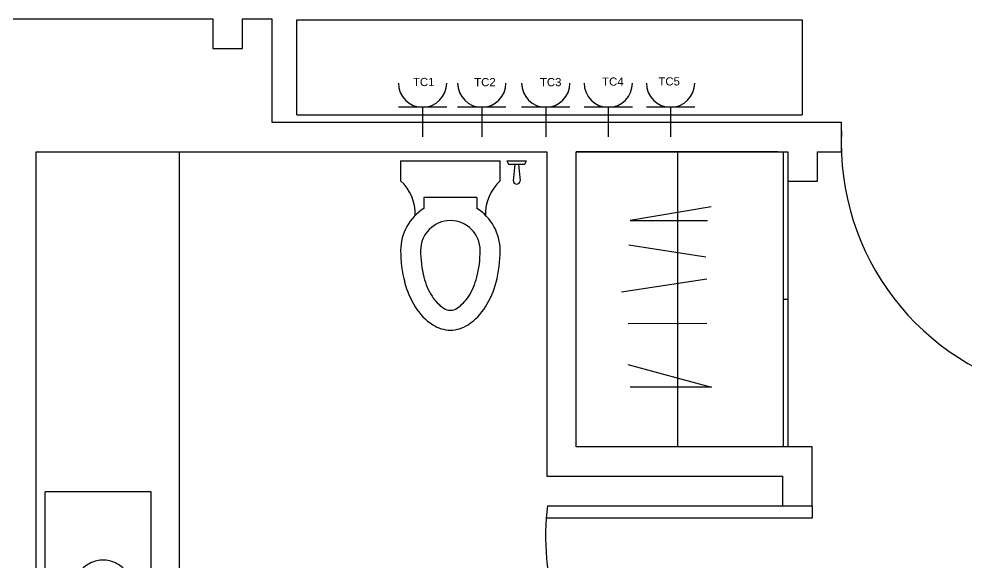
# Model space of a CAD drawing. Header units: millimetres. Extents: x 2377 to 4712, y -254 to 3188.
# Drawn here: x 2589 to 2653.6, y 1397.7 to 1434.7 of the extents above; entities that cross this region are included whole.
import ezdxf

# ---------------------------------------------------------------- set-up
doc = ezdxf.new("R2010")
doc.units = ezdxf.units.MM
doc.layers.add('Enchufes', color=30, linetype='Continuous')
doc.layers.add('Mobiliario', color=254, linetype='Continuous')
doc.styles.get("Standard").update_dxf_attribs({"font": 'arial.ttf'})

# ---------------------------------------------------------------- blocks, each defined once
blk = doc.blocks.new('bn04-7')
for p, q in [((0, 0), (0, -0.1473)), ((-0.6, 0), (0.6, 0)), ((-0.6, -0.6), (-0.6, 0)), ((-0.1, -0.1481), (-0.1, -0.0453)), ((0.1, -0.1481), (0.1, -0.0453)), ((0.6, -0.6), (0.6, 0)), ((-0.0577, -0.0922), (-0.151, -0.0922)), ((-0.1216, -0.0866), (-0.1121, -0.0866)), ((-0.1216, -0.0978), (-0.1121, -0.0978)), ((-0.033, -0.08), (-0.02, -0.2706)), ((0.0336, -0.0862), (0.02, -0.2706)), ((0.0577, -0.0922), (0.151, -0.0922)), ((0.1216, -0.0866), (0.1121, -0.0866)), ((0.1216, -0.0978), (0.1121, -0.0978)), ((-0.005, -0.2856), (0.005, -0.2856)), ((-0.6, -0.6), (0.6, -0.6))]:
    blk.add_line(p, q)
for centre, radius in [((-0.1, -0.0922), 0.0118), ((0.1, -0.0922), 0.0118), ((0, -0.3283), 0.03), ((0, -0.3283), 0.02)]:
    blk.add_circle(centre, radius)
for centre, radius, start, end in [((-0.1425, -0.0922), 0.0118, 39.1354, 320.8646), ((-0.1314, -0.0831), 0.0025, 219.1354, 256.4029), ((-0.1314, -0.1012), 0.0025, 103.5971, 140.8646), ((-0.123, -0.0485), 0.0381, 256.4029, 272.0458), ((-0.123, -0.1359), 0.0381, 87.9542, 103.5971), ((-0.1, -0.0922), 0.0299, 191.7173, 168.2827), ((-0.1, -0.0922), 0.0235, 194.2864, 165.7136), ((-0.1121, -0.0836), 0.003, 270, 324.6965), ((-0.1121, -0.1008), 0.003, 35.3035, 90), ((0.0551, -0.103), 0.0911, 153.0547, 165.3672), ((-0.0055, -0.0937), 0.0379, 104.9144, 122.742), ((-0.0003, -0.1134), 0.0583, 90, 104.9144), ((-0.0003, -0.1134), 0.0583, 75.0856, 90), ((0.005, -0.0937), 0.0379, 57.258, 75.0856), ((-0.0557, -0.103), 0.0911, 14.6328, 26.9453), ((0.0251, -0.0847), 0.00867, 0, 32.7882), ((0.0251, -0.0847), 0.00867, 350.3449, 0), ((0.1, -0.0922), 0.0299, 11.7173, 348.2827), ((0.1, -0.0922), 0.0235, 14.2864, 345.7136), ((0.1121, -0.0836), 0.003, 215.3035, 270), ((0.1121, -0.1008), 0.003, 90, 144.6965), ((0.123, -0.0485), 0.0381, 267.9542, 283.5971), ((0.123, -0.1359), 0.0381, 76.4029, 92.0458), ((0.1314, -0.0831), 0.0025, 283.5971, 320.8646), ((0.1314, -0.1012), 0.0025, 39.1354, 76.4029), ((0.1425, -0.0922), 0.0118, 219.1354, 140.8646), ((-0.0112, -0.3612), 0.2159, 109.6169, 130.7108), ((0, -0.3926), 0.2493, 96.5773, 109.6169), ((0, -0.3926), 0.2493, 70.3831, 83.252), ((0.0112, -0.3612), 0.2159, 49.2892, 70.3831), ((-0.0284, -0.3411), 0.1895, 130.7108, 154.2946), ((0.0284, -0.3411), 0.1895, 25.7054, 49.2892), ((-0.0551, -0.3283), 0.1599, 154.2946, 180), ((0.0551, -0.3283), 0.1599, 0, 25.7054), ((-0.005, -0.2706), 0.015, 180, 270), ((0.005, -0.2706), 0.015, 270, 0), ((-0.0551, -0.3283), 0.1599, 180, 205.7054), ((0.0551, -0.3283), 0.1599, 334.2946, 360), ((-0.0284, -0.3155), 0.1895, 205.7054, 229.2892), ((0.0284, -0.3155), 0.1895, 310.7108, 334.2946), ((-0.0112, -0.2955), 0.2159, 229.2892, 250.3831), ((0.0112, -0.2955), 0.2159, 289.6169, 310.7108), ((0, -0.264), 0.2493, 250.3831, 270), ((0, -0.264), 0.2493, 270, 289.6169)]:
    blk.add_arc(centre, radius, start, end)
blk = doc.blocks.new('bn34-3')
at = {"linetype": 'ByBlock'}
for p, q in [((-0.1765, 0), (-0.1765, -0.0706)), ((-0.1765, 0), (0.1765, 0)), ((0.1765, -0.0706), (0.1765, 0)), ((0.2, 0), (0.2706, 0)), ((0.2, 0), (0.2059, -0.0118)), ((0.2647, -0.0118), (0.2706, 0)), ((0.2059, -0.0118), (0.2647, -0.0118)), ((0.2235, -0.0706), (0.2294, -0.0118)), ((0.2412, -0.0118), (0.2471, -0.0706)), ((-0.0941, -0.1294), (-0.0941, -0.1684)), ((0.0941, -0.1294), (-0.0941, -0.1294)), ((0.0941, -0.1294), (0.0941, -0.1684))]:
    blk.add_line(p, q, dxfattribs=at)
for centre, radius, start, end in [((-0.2843, -0.1882), 0.1596, 358.3378, 47.4896), ((0.2843, -0.1882), 0.1596, 132.5104, 181.6622), ((0.2353, -0.0706), 0.0118, 180, 0), ((0, -0.3176), 0.1765, 122.231, 180), ((0, -0.3176), 0.1765, 0, 57.769), ((0, -0.3176), 0.1059, 0, 180), ((0.2737, -0.3176), 0.4502, 180, 194.5143), ((0.2737, -0.3176), 0.3796, 180, 194.5142), ((-0.2737, -0.3176), 0.3796, 345.4858, 360), ((-0.2737, -0.3176), 0.4502, 345.4857, 360), ((0.1387, -0.3526), 0.3108, 194.5143, 212.0054), ((0.1387, -0.3526), 0.2402, 194.5143, 212.0054), ((-0.1387, -0.3526), 0.2402, 327.9946, 345.4857), ((-0.1387, -0.3526), 0.3108, 327.9946, 345.4857), ((0.0535, -0.4059), 0.1397, 212.0054, 236.4659), ((-0.0535, -0.4059), 0.1397, 303.5341, 327.9946), ((0.0535, -0.4059), 0.2103, 212.0054, 236.4659), ((0, -0.4866), 0.0428, 236.466, 270), ((0, -0.4866), 0.0428, 270, 303.534), ((-0.0535, -0.4059), 0.2103, 303.5341, 327.9946), ((0, -0.4866), 0.1134, 236.4659, 270), ((0, -0.4866), 0.1134, 270, 303.5341)]:
    blk.add_arc(centre, radius, start, end, dxfattribs=at)

msp = doc.modelspace()

# ---------------------------------------------------------------- linework, layer by layer
at = {"transparency": 33554687}
for p, q in [((2572.098, 1434.675), (2602.239, 1434.675)), ((2602.239, 1434.675), (2602.239, 1432.666)), ((2604.249, 1432.666), (2604.249, 1434.675)), ((2604.249, 1434.675), (2606.258, 1434.675)), ((2606.258, 1434.675), (2606.258, 1427.642)), ((2602.239, 1432.666), (2604.249, 1432.666)), ((2606.258, 1427.642), (2645.072, 1427.642)), ((2645.072, 1425.633), (2645.072, 1427.642)), ((2645.072, 1425.633), (2645.072, 1427.642)), ((2590.183, 1363.884), (2590.183, 1425.633)), ((2590.183, 1425.633), (2624.978, 1425.633)), ((2624.978, 1425.633), (2624.978, 1403.529)), ((2626.987, 1405.538), (2626.987, 1425.633)), ((2626.987, 1425.633), (2641.417, 1425.633)), ((2639.044, 1425.633), (2626.987, 1425.633)), ((2640.717, 1425.633), (2633.884, 1425.633)), ((2633.884, 1425.633), (2633.884, 1405.538)), ((2639.044, 1425.633), (2641.053, 1425.633)), ((2641.08, 1425.633), (2641.08, 1405.538)), ((2641.417, 1425.633), (2641.417, 1423.623)), ((2641.417, 1425.633), (2641.417, 1405.538)), ((2643.426, 1425.633), (2645.072, 1425.633)), ((2643.426, 1423.623), (2643.426, 1425.633)), ((2643.426, 1425.633), (2645.072, 1425.633)), ((2641.417, 1423.623), (2643.426, 1423.623)), ((2636.189, 1421.868), (2630.656, 1420.952)), ((2630.656, 1420.952), (2635.927, 1420.952)), ((2630.578, 1419.294), (2635.816, 1418.476)), ((2635.882, 1416.939), (2630.086, 1416.056)), ((2641.08, 1415.586), (2641.417, 1415.586)), ((2635.89, 1413.931), (2630.52, 1413.898)), ((2630.506, 1411.141), (2636.202, 1409.603)), ((2636.202, 1409.603), (2630.669, 1409.603)), ((2643.063, 1405.538), (2626.987, 1405.538)), ((2639.044, 1405.538), (2626.987, 1405.538)), ((2643.063, 1401.519), (2643.063, 1405.538)), ((2624.978, 1403.529), (2641.053, 1403.529)), ((2641.053, 1403.529), (2641.053, 1403.529)), ((2641.053, 1403.529), (2641.053, 1401.519)), ((2641.053, 1401.519), (2643.063, 1401.519))]:
    msp.add_line(p, q, dxfattribs=at)
at = {"layer": 'Enchufes', "transparency": 33554687}
for p, q in [((2618.166, 1428.66), (2614.87, 1428.66)), ((2616.518, 1428.66), (2616.518, 1426.652)), ((2622.205, 1428.66), (2618.909, 1428.66)), ((2620.557, 1428.66), (2620.557, 1426.652)), ((2626.562, 1428.66), (2623.266, 1428.66)), ((2624.914, 1428.66), (2624.914, 1426.652)), ((2630.824, 1428.66), (2627.528, 1428.66)), ((2629.176, 1428.66), (2629.176, 1426.652)), ((2635.066, 1428.66), (2631.77, 1428.66)), ((2633.418, 1428.66), (2633.418, 1426.652))]:
    msp.add_line(p, q, dxfattribs=at)
for centre in [(2616.518, 1430.308), (2620.557, 1430.308), (2624.914, 1430.308), (2629.176, 1430.308), (2633.418, 1430.308)]:
    msp.add_arc(centre, 1.648, 180, 0, dxfattribs=at)
at = {"layer": 'Mobiliario', "transparency": 33554687}
for p, q in [((2607.945, 1428.14), (2607.945, 1434.616)), ((2607.945, 1434.616), (2642.386, 1434.616)), ((2642.386, 1434.616), (2642.386, 1428.14)), ((2607.945, 1428.14), (2642.386, 1428.14)), ((2607.945, 1427.642), (2607.945, 1427.653)), ((2607.945, 1427.642), (2607.945, 1427.642)), ((2599.962, 1379.459), (2599.962, 1425.633)), ((2625.026, 1401.519), (2624.949, 1400.678)), ((2625.026, 1401.519), (2643.063, 1401.519)), ((2643.063, 1401.519), (2643.063, 1400.678)), ((2643.063, 1400.678), (2624.949, 1400.678))]:
    msp.add_line(p, q, dxfattribs=at)
for centre, radius, start, end in [((2662.4, 1426.208), 17.349, 177.19335, 257.75412), ((2642.058, 1399.422), 17.156, 175.8007, 273.35749)]:
    msp.add_arc(centre, radius, start, end, dxfattribs=at)

# ---------------------------------------------------------------- block references
at = {"layer": 'Mobiliario', "transparency": 33554687, "xscale": 19.2017605834986, "yscale": 19.2017605834986, "zscale": 19.2017605834986}
msp.add_blockref('bn34-3', (2618.415, 1425.002), dxfattribs=at)
at = {"layer": 'Mobiliario', "transparency": 33554687, "xscale": 12.0671023852415, "yscale": 12.0671023852415, "zscale": 12.0671023852415, "rotation": 90}
msp.add_blockref('bn04-7', (2590.795, 1395.216), dxfattribs=at)

# ---------------------------------------------------------------- texts
at = {"layer": 'Enchufes', "transparency": 33554687, "char_height": 0.5564, "attachment_point": 1}
for s, insert in [('TC5', (2632.588, 1430.702)), ('TC1', (2615.864, 1430.659)), ('TC2', (2620.036, 1430.65)), ('TC3', (2624.515, 1430.65)), ('TC4', (2628.751, 1430.685))]:
    msp.add_mtext_dynamic_manual_height_columns(s, width=1.97357, gutter_width=2.782, heights=[0], dxfattribs=dict(at, insert=insert))

doc.saveas('drawing.dxf')
